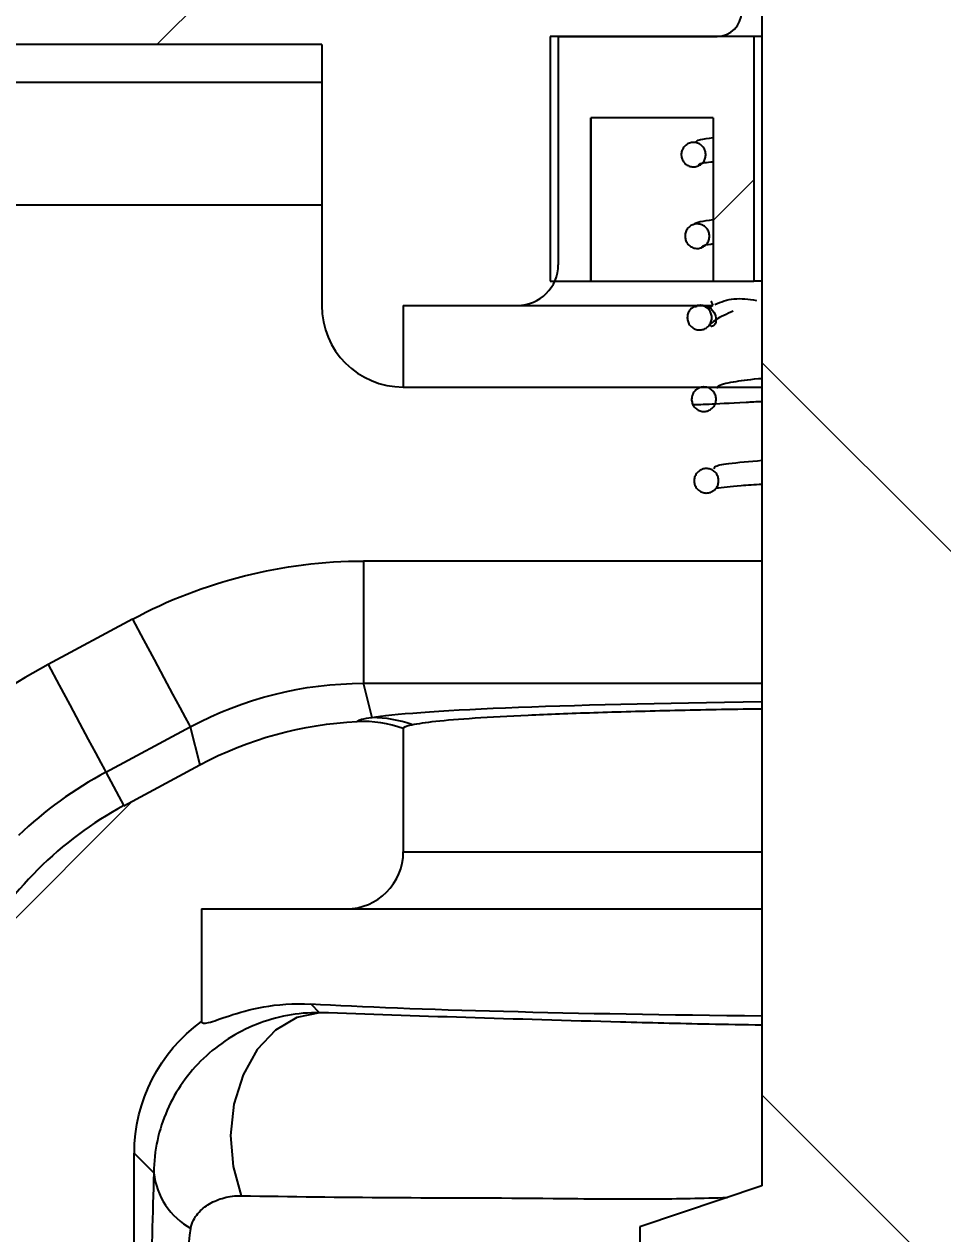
# Model space of a CAD drawing. Extents: x 0 to 1128, y 0 to 827.
# Drawn here: x 639.18 to 650.46, y 228.65 to 243.5 of the extents above; entities that cross this region are included whole.
import ezdxf

# ---------------------------------------------------------------- set-up
doc = ezdxf.new("R2010")
doc.units = 0
doc.header["$LTSCALE"] = 4
doc.header["$MEASUREMENT"] = 0
doc.header["$PDMODE"] = 3
doc.header["$PDSIZE"] = -10
doc.layers.get('0').update_dxf_attribs({"linetype": 'CONTINUOUS'})
doc.layers.get('DEFPOINTS').update_dxf_attribs({"linetype": 'CONTINUOUS'})
doc.styles.add('Daelim Dimension', font='')
doc.styles.get('Daelim Dimension').set_extended_font_data('나눔고딕')
doc.dimstyles.new('DEFAULT', dxfattribs={"dimscale": 2, "dimtxt": 2, "dimasz": 2, "dimexe": 0, "dimexo": 2, "dimgap": 1, "dimtad": 1, "dimdec": 1, "dimzin": 9, "dimdsep": 46, "dimtxsty": 'Daelim Dimension', "dimcen": 0.5, "dimclrd": 252, "dimclre": 252, "dimclrt": 3, "dimadec": 1, "dimazin": 0, "dimtfac": 1, "dimtdec": 1, "dimtix": 1, "dimtmove": 0, "dimatfit": 3, "dimfxl": 1, "dimtolj": 1, "dimtzin": 1, "dimlwd": 9, "dimlwe": 9, "dimarcsym": 0})
pattern_1 = [(45, (206.573, -181.995), (-4.494825, 4.494825), [])]

# ---------------------------------------------------------------- blocks, each defined once
blk = doc.blocks.new('*D29')
at = {"color": 5, "lineweight": 9, "ltscale": 0.5, "transparency": 16777216}
for p, q in [((587.943, 234.199), (587.943, 134.501)), ((796.346, 158.527), (796.346, 134.501)), ((792.346, 136.501), (591.943, 136.501))]:
    blk.add_line(p, q, dxfattribs=at)
at = {"color": 5, "ltscale": 0.5, "transparency": 16777216}
for points in [[(591.943, 137.167), (591.943, 135.834), (587.943, 136.501)], [(792.346, 137.167), (792.346, 135.834), (796.346, 136.501)]]:
    blk.add_solid(points, dxfattribs=at)
at = {"layer": 'DEFPOINTS', "color": 0, "ltscale": 0.5, "transparency": 16777216}
for p in [(587.943, 238.199), (796.346, 162.527), (587.943, 136.501)]:
    blk.add_point(p, dxfattribs=at)
at = {"color": 7, "ltscale": 0.5, "transparency": 16777216, "insert": (692.145, 143.944), "char_height": 10, "attachment_point": 5, "style": 'Daelim Dimension'}
blk.add_mtext('\\A1;208', dxfattribs=at)
blk = doc.blocks.new('*D31')
at = {"color": 5, "lineweight": 9, "ltscale": 0.5, "transparency": 16777216}
for p, q in [((628.986, 291.801), (628.986, 327.879)), ((796.346, 226.827), (796.346, 327.879)), ((792.346, 325.879), (632.986, 325.879))]:
    blk.add_line(p, q, dxfattribs=at)
at = {"color": 5, "ltscale": 0.5, "transparency": 16777216}
for points in [[(632.986, 326.546), (632.986, 325.213), (628.986, 325.879)], [(792.346, 326.546), (792.346, 325.213), (796.346, 325.879)]]:
    blk.add_solid(points, dxfattribs=at)
at = {"layer": 'DEFPOINTS', "color": 0, "ltscale": 0.5, "transparency": 16777216}
for p in [(628.986, 325.879), (628.986, 287.801), (796.346, 222.827)]:
    blk.add_point(p, dxfattribs=at)
at = {"color": 7, "ltscale": 0.5, "transparency": 16777216, "insert": (712.666, 333.323), "char_height": 10, "attachment_point": 5, "style": 'Daelim Dimension'}
blk.add_mtext('\\A1;167', dxfattribs=at)

msp = doc.modelspace()

# ---------------------------------------------------------------- hatches: boundary and pattern name
at = {"linetype": 'Continuous', "lineweight": 18}
h = msp.add_hatch(dxfattribs=at)
h.set_pattern_fill('ANSI31', scale=50.853136, angle=90, style=0)
h.set_pattern_definition([(135, (206.573, -181.995), (-4.494825, -4.494825), [])])
h.paths.add_polyline_path([(648.892, 252.077), (648.892, 252.2), (649.243, 252.403), (649.243, 252.576), (648.892, 252.778), (648.892, 252.901), (649.243, 253.103), (649.243, 253.276), (648.892, 253.479), (648.892, 253.602), (649.243, 253.804), (649.243, 253.977), (648.892, 254.179), (648.892, 254.303), (649.243, 254.505), (649.243, 254.678), (649.089, 254.766), (652.4, 254.766), (652.596, 254.653), (652.596, 254.53), (652.246, 254.327), (652.246, 254.154), (652.596, 253.952), (652.596, 253.829), (652.246, 253.627), (652.246, 253.454), (652.596, 253.251), (652.596, 253.128), (652.246, 252.926), (652.246, 252.753), (652.596, 252.551), (652.596, 252.427), (652.246, 252.225), (652.246, 252.052), (652.596, 251.85), (652.596, 251.727), (652.246, 251.524), (652.246, 251.352), (652.596, 251.149), (652.596, 251.026), (652.246, 250.824), (652.246, 250.651), (652.596, 250.449), (652.596, 250.325), (652.246, 250.123), (652.246, 249.95), (652.596, 249.748), (652.596, 249.261), (652.997, 249.261), (653.247, 246.758), (653.247, 229.24), (654.749, 228.739), (654.749, 226.437), (655.599, 226.437), (657.001, 225.436), (657.001, 224.735), (655.249, 224.735), (655.249, 221.131), (657.001, 221.131), (657.001, 215.726), (656.15, 215.726), (656.15, 213.223), (645.339, 213.223), (645.339, 215.726), (644.488, 215.726), (644.488, 221.131), (646.24, 221.131), (646.24, 224.735), (644.488, 224.735), (644.488, 225.436), (645.889, 226.437), (646.74, 226.437), (646.74, 228.739), (648.242, 229.24), (648.242, 246.758), (648.492, 249.261), (648.892, 249.261), (648.892, 249.397), (649.243, 249.6), (649.243, 249.773), (648.892, 249.975), (648.892, 250.098), (649.243, 250.3), (649.243, 250.473), (648.892, 250.676), (648.892, 250.799), (649.243, 251.001), (649.243, 251.174), (648.892, 251.376), (648.892, 251.5), (649.243, 251.702), (649.243, 251.875)], flags=0)
h = msp.add_hatch(dxfattribs=at)
h.set_pattern_fill('ANSI31', scale=50.853136, style=0)
h.set_pattern_definition(pattern_1)
edge = h.paths.add_edge_path(flags=0)
edge.add_line((645.739, 243.355), (645.739, 240.552))
edge.add_arc((645.239, 240.552), 0.501, 270, 360, ccw=False)
edge.add_line((645.239, 240.051), (643.837, 240.051))
edge.add_line((643.837, 240.051), (643.837, 239.05))
edge.add_line((643.837, 239.05), (643.836, 239.05))
edge.add_arc((643.836, 240.051), 1.001, 180, 270, ccw=False)
edge.add_line((642.835, 240.051), (642.835, 243.254))
edge.add_line((642.835, 243.254), (629.903, 243.254))
edge.add_ellipse((629.903, 247.461), major_axis=(0, -4.207), ratio=0.999391, start_angle=344.6411, end_angle=360, ccw=False)
edge.add_ellipse((627.676, 239.348), major_axis=(0, -4.207), ratio=0.999391, start_angle=164.6411, end_angle=180)
edge.add_line((627.676, 243.555), (595.701, 243.555))
edge.add_arc((595.701, 238.199), 5.356, 450, 589.5391)
edge.add_spline(control_points=[(592.226, 234.124), (592.354, 234.015), (592.503, 233.926), (592.66, 233.865), (592.817, 233.805), (592.987, 233.77), (593.156, 233.765), (593.324, 233.76), (593.495, 233.783), (593.655, 233.834), (593.815, 233.885), (593.968, 233.964), (594.102, 234.065), (594.236, 234.166), (594.354, 234.291), (594.447, 234.43), (594.54, 234.57), (594.611, 234.727), (594.653, 234.889), (594.684, 235.012), (594.7, 235.139), (594.7, 235.266)], knot_values=[0, 0, 0, 0, 0.000505, 0.000505, 0.000505, 0.00101, 0.00101, 0.00101, 0.001514, 0.001514, 0.001514, 0.002016, 0.002016, 0.002016, 0.002518, 0.002518, 0.002518, 0.003021, 0.003021, 0.003021, 0.003398, 0.003398, 0.003398, 0.003398], weights=[1, 1, 1, 1, 1, 1, 1, 1, 1, 1, 1, 1, 1, 1, 1, 1, 1, 1, 1, 1, 1, 1], degree=3, periodic=0)
edge.add_line((594.7, 235.266), (594.7, 235.948))
edge.add_ellipse((597.205, 235.945), major_axis=(-1.772, 1.772), ratio=0.998783, start_angle=-44.9651, end_angle=44.9651, ccw=False)
edge.add_line((597.202, 238.449), (600.206, 238.449))
edge.add_spline(control_points=[(600.206, 238.449), (600.318, 238.449), (600.432, 238.43), (600.537, 238.393), (600.596, 238.372), (600.653, 238.346), (600.707, 238.315)], knot_values=[0, 0, 0, 0, 0.000336, 0.000336, 0.000336, 0.000521, 0.000521, 0.000521, 0.000521], weights=[1, 1, 1, 1, 1, 1, 1], degree=3, periodic=0)
edge.add_line((600.707, 238.315), (600.707, 236.447))
edge.add_line((600.707, 236.447), (597.203, 236.447))
edge.add_line((597.203, 236.447), (597.203, 231.876))
edge.add_line((597.203, 231.876), (596.452, 231.442))
edge.add_line((596.452, 231.442), (596.452, 230.441))
edge.add_line((596.452, 230.441), (595.701, 230.441))
edge.add_arc((595.701, 238.199), 7.758, 90, 270, ccw=False)
edge.add_line((595.701, 245.957), (647.992, 245.957))
edge.add_line((647.992, 245.957), (647.992, 243.655))
edge.add_arc((647.691, 243.655), 0.3, 270, 360, ccw=False)
edge.add_line((647.691, 243.355), (645.739, 243.355))
h = msp.add_hatch(dxfattribs=at)
h.set_pattern_fill('ANSI31', scale=50.853136, style=0)
h.set_pattern_definition(pattern_1)
h.paths.add_polyline_path([(646.14, 240.351), (645.639, 240.351), (645.639, 243.355), (648.142, 243.355), (648.142, 240.351), (647.641, 240.351), (647.641, 242.354), (646.14, 242.354)], flags=0)
h = msp.add_hatch(dxfattribs=at)
h.set_pattern_fill('ANSI31', scale=50.853136, style=0)
h.set_pattern_definition(pattern_1)
edge = h.paths.add_edge_path(flags=0)
edge.add_line((643.136, 232.643), (641.36, 232.643))
edge.add_line((641.36, 232.643), (641.36, 231.261))
edge.add_ellipse((642.537, 229.639), major_axis=(1.417, -1.417), ratio=0.998783, start_angle=170.963, end_angle=224.9651)
edge.add_line((640.534, 229.641), (640.534, 227.637))
edge.add_ellipse((642.036, 227.639), major_axis=(1.063, 1.063), ratio=0.998783, start_angle=135.0349, end_angle=197.7059)
edge.add_spline(control_points=[(641.346, 226.303), (641.351, 226.301), (641.355, 226.299), (641.36, 226.297)], knot_values=[0, 0, 0, 0, 0.000015, 0.000015, 0.000015, 0.000015], weights=[1, 1, 1, 1], degree=3, periodic=0)
edge.add_line((641.36, 226.297), (641.36, 223.025))
edge.add_line((641.36, 223.025), (640.334, 222.433))
edge.add_line((640.334, 222.433), (640.334, 221.231))
edge.add_arc((640.033, 221.231), 0.3, 270, 360, ccw=False)
edge.add_line((640.033, 220.931), (639.232, 220.931))
edge.add_line((639.232, 220.931), (639.232, 219.43))
edge.add_line((639.232, 219.43), (637.429, 219.43))
edge.add_spline(control_points=[(637.429, 219.43), (637.262, 219.596), (637.096, 219.763), (636.929, 219.93)], knot_values=[0.061728, 0.061728, 0.061728, 0.061728, 0.062435, 0.062435, 0.062435, 0.062435], weights=[1, 1, 1, 1], degree=3, periodic=0)
edge.add_line((636.929, 219.93), (636.929, 222.875))
edge.add_spline(control_points=[(636.929, 222.875), (636.811, 224.226), (636.863, 225.621), (636.462, 226.917), (636.296, 227.452), (636.036, 227.965), (635.702, 228.416), (635.369, 228.866), (634.953, 229.265), (634.489, 229.579), (634.023, 229.895), (633.496, 230.134), (632.952, 230.277), (632.539, 230.385), (632.108, 230.441), (631.68, 230.441)], knot_values=[0.002456, 0.002456, 0.002456, 0.002456, 0.00652, 0.00652, 0.00652, 0.008191, 0.008191, 0.008191, 0.009861, 0.009861, 0.009861, 0.011539, 0.011539, 0.011539, 0.012814, 0.012814, 0.012814, 0.012814], weights=[1, 1, 1, 1, 1, 1, 1, 1, 1, 1, 1, 1, 1, 1, 1, 1], degree=3, periodic=0)
edge.add_line((631.68, 230.441), (620.978, 230.441))
edge.add_line((620.978, 230.441), (620.978, 231.442))
edge.add_line((620.978, 231.442), (620.227, 231.876))
edge.add_line((620.227, 231.876), (620.227, 236.447))
edge.add_line((620.227, 236.447), (616.723, 236.447))
edge.add_line((616.723, 236.447), (616.723, 238.315))
edge.add_spline(control_points=[(616.723, 238.315), (616.777, 238.346), (616.834, 238.372), (616.893, 238.393), (616.998, 238.43), (617.112, 238.449), (617.224, 238.449)], knot_values=[0.00105, 0.00105, 0.00105, 0.00105, 0.001237, 0.001237, 0.001237, 0.001575, 0.001575, 0.001575, 0.001575], weights=[1, 1, 1, 1, 1, 1, 1], degree=3, periodic=0)
edge.add_line((617.224, 238.449), (620.229, 238.449))
edge.add_ellipse((620.226, 235.945), major_axis=(1.772, 1.772), ratio=0.998783, start_angle=-44.9651, end_angle=44.9651, ccw=False)
edge.add_line((622.73, 235.948), (622.73, 234.645))
edge.add_ellipse((624.232, 234.646), major_axis=(1.063, 1.063), ratio=0.998783, start_angle=135.0349, end_angle=224.9651)
edge.add_line((624.23, 233.144), (631.686, 233.144))
edge.add_spline(control_points=[(631.686, 233.144), (632.94, 233.143), (634.162, 232.84), (635.646, 232.059), (636.002, 231.833), (636.336, 231.58)], knot_values=[0, 0, 0, 0, 0.5, 0.5, 0.668908, 0.668908, 0.668908, 0.668908], weights=[1, 1, 1, 1, 1, 1], degree=3, periodic=0)
edge.add_spline(control_points=[(636.336, 231.58), (636.47, 231.478), (636.623, 231.398), (636.783, 231.347), (636.944, 231.296), (637.115, 231.271), (637.283, 231.276), (637.45, 231.28), (637.62, 231.314), (637.777, 231.374), (637.934, 231.433), (638.082, 231.521), (638.21, 231.629), (638.339, 231.738), (638.45, 231.87), (638.535, 232.015), (638.545, 232.032), (638.555, 232.05), (638.565, 232.068)], knot_values=[0, 0, 0, 0, 0.000504, 0.000504, 0.000504, 0.001007, 0.001007, 0.001007, 0.001511, 0.001511, 0.001511, 0.002014, 0.002014, 0.002014, 0.002517, 0.002517, 0.002517, 0.002577, 0.002577, 0.002577, 0.002577], weights=[1, 1, 1, 1, 1, 1, 1, 1, 1, 1, 1, 1, 1, 1, 1, 1, 1, 1, 1], degree=3, periodic=0)
edge.add_arc((642.536, 229.941), 4.505, 478.2303, 511.8252, ccw=False)
edge.add_line((640.405, 233.909), (641.338, 234.41))
edge.add_ellipse((643.469, 230.438), major_axis=(-1.099, 4.372), ratio=0.999352, start_angle=-11.6145, end_angle=14.1064, ccw=False)
edge.add_spline(control_points=[(643.272, 234.942), (643.331, 234.944), (643.392, 234.943), (643.451, 234.939), (643.582, 234.929), (643.713, 234.901), (643.837, 234.857)], knot_values=[0, 0, 0, 0, 0.00018, 0.00018, 0.00018, 0.000578, 0.000578, 0.000578, 0.000578], weights=[1, 1, 1, 1, 1, 1, 1], degree=3, periodic=0)
edge.add_line((643.837, 234.857), (643.837, 233.344))
edge.add_arc((643.136, 233.344), 0.701, 270, 360, ccw=False)

# ---------------------------------------------------------------- linework, layer by layer
at = {"color": 7, "linetype": 'Continuous', "lineweight": 25}
for p, q in [((648.242, 246.758), (648.242, 229.24)), ((648.142, 243.355), (645.639, 243.355)), ((645.639, 243.355), (645.639, 240.351)), ((645.739, 243.355), (647.691, 243.355)), ((645.739, 243.355), (645.739, 240.552)), ((648.142, 243.355), (648.142, 240.351)), ((648.242, 243.355), (648.142, 243.355)), ((642.835, 243.254), (629.903, 243.254)), ((642.835, 243.254), (642.835, 240.051)), ((646.14, 240.351), (646.14, 242.354)), ((646.14, 242.354), (646.14, 240.351)), ((647.641, 242.354), (646.14, 242.354)), ((647.641, 242.354), (647.641, 240.351)), ((645.639, 240.351), (646.14, 240.351)), ((646.14, 240.351), (647.641, 240.351)), ((647.641, 240.351), (648.142, 240.351)), ((648.242, 240.351), (648.142, 240.351)), ((643.837, 240.051), (643.837, 239.05)), ((643.837, 240.051), (645.239, 240.051)), ((645.239, 240.051), (647.637, 240.051)), ((647.596, 240.017), (647.638, 240.051)), ((643.837, 239.05), (643.836, 239.05)), ((643.837, 239.05), (648.242, 239.05)), ((643.35, 236.913), (643.35, 235.413)), ((640.511, 236.199), (639.474, 235.643)), ((643.456, 234.99), (643.35, 235.413)), ((640.184, 234.321), (641.221, 234.877)), ((641.221, 234.877), (641.338, 234.41)), ((643.837, 234.857), (643.837, 233.344)), ((640.405, 233.909), (641.338, 234.41)), ((640.184, 234.321), (640.405, 233.909)), ((641.36, 232.643), (641.36, 231.261)), ((641.36, 232.643), (643.136, 232.643)), ((643.136, 232.643), (648.242, 232.643)), ((642.809, 231.368), (642.704, 231.473)), ((640.534, 227.637), (640.534, 229.641)), ((640.534, 229.641), (640.773, 229.402)), ((648.242, 229.24), (646.74, 228.739)), ((646.74, 228.739), (646.74, 226.437))]:
    msp.add_line(p, q, dxfattribs=at)
at = {"color": 8, "linetype": 'Continuous', "lineweight": 25}
for p, q in [((642.835, 242.788), (629.903, 242.788)), ((629.903, 241.287), (642.835, 241.287)), ((648.242, 236.913), (643.35, 236.913)), ((643.35, 235.413), (648.242, 235.413)), ((643.837, 233.344), (648.242, 233.344))]:
    msp.add_line(p, q, dxfattribs=at)
at = {"color": 7, "linetype": 'Continuous', "lineweight": 25, "flags": 128}
for points in [[(640.511, 236.199), (640.646, 235.947), (640.777, 235.704), (640.898, 235.479), (641.004, 235.28), (641.093, 235.115), (641.16, 234.991), (641.203, 234.91), (641.221, 234.877)], [(639.474, 235.643), (639.61, 235.39), (639.74, 235.147), (639.861, 234.922), (639.968, 234.724), (640.056, 234.559), (640.123, 234.434), (640.166, 234.354), (640.184, 234.321)], [(642.809, 231.368), (642.53, 231.309), (642.268, 231.154), (642.043, 230.914), (641.869, 230.604), (641.757, 230.245), (641.715, 229.861), (641.746, 229.478), (641.847, 229.12)]]:
    msp.add_lwpolyline(points, dxfattribs=at)
at = {"color": 7, "linetype": 'Continuous', "lineweight": 25}
for centre, radius, start, end in [((647.691, 243.655), 0.3, 270, 0), ((645.239, 240.552), 0.501, 270, 0), ((643.836, 240.051), 1.001, 180, 270), ((642.536, 229.941), 6.472, 118.2303, 133.5431), ((643.446, 233.529), 1.462, 70.2594, 89.6181), ((642.536, 229.941), 4.971, 118.2303, 133.5431), ((642.536, 229.941), 4.505, 118.2303, 151.8252), ((643.136, 233.344), 0.701, 270, 0), ((641.664, 229.5), 0.896, 186.2558, 240.909)]:
    msp.add_arc(centre, radius, start, end, dxfattribs=at)
at = {"color": 7, "linetype": 'Continuous', "lineweight": 25, "extrusion": (0, 0, -1)}
for centre, major_axis, ratio, start_param, end_param in [((643.352, 230.903), (-1.466, 5.829), 0.999352, 6.036983, 6.529388), ((643.352, 230.903), (-1.1, 4.373), 0.998921, 6.036983, 6.529388), ((650.744, 231.642), (-9.385, 0), 0.034921, 4.982322, 5.741397)]:
    msp.add_ellipse(centre, major_axis=major_axis, ratio=ratio, start_param=start_param, end_param=end_param, dxfattribs=at)
at = {"color": 8, "linetype": 'Continuous', "lineweight": 25, "extrusion": (0, 0, -1)}
msp.add_ellipse((650.744, 234.944), major_axis=(-7.408, 0), ratio=0.034921, start_param=0.17993, end_param=1.226178, dxfattribs=at)
at = {"color": 7, "linetype": 'Continuous', "lineweight": 25, "extrusion": (-6.10901e-16, 2.42938e-15, -1)}
msp.add_ellipse((643.469, 230.438), major_axis=(-1.099, 4.372), ratio=0.999352, start_param=6.036983, end_param=6.485896, dxfattribs=at)
at = {"color": 7, "linetype": 'Continuous', "lineweight": 25, "extrusion": (-3.98318e-15, 3.98318e-15, -1)}
msp.add_ellipse((642.537, 229.639), major_axis=(1.417, -1.417), ratio=0.998783, start_param=2.356803, end_param=3.299318, dxfattribs=at)
at = {"color": 7, "linetype": 'Continuous', "lineweight": 25}
for points, knots in [([(647.433, 242.056), (647.437, 242.066), (647.444, 242.085), (647.581, 242.104), (647.641, 242.112)], [0, 0, 0, 0, 0.565637, 1, 1, 1, 1]), ([(647.447, 241.76), (647.431, 241.755), (647.414, 241.752), (647.397, 241.753), (647.38, 241.753), (647.363, 241.757), (647.348, 241.763), (647.332, 241.769), (647.317, 241.777), (647.304, 241.788), (647.291, 241.799), (647.28, 241.812), (647.272, 241.827), (647.263, 241.841), (647.257, 241.857), (647.254, 241.874), (647.25, 241.89), (647.25, 241.908), (647.252, 241.924), (647.255, 241.941), (647.26, 241.957), (647.268, 241.972), (647.275, 241.987), (647.286, 242.001), (647.298, 242.013), (647.31, 242.024), (647.325, 242.034), (647.34, 242.041), (647.355, 242.047), (647.372, 242.052), (647.389, 242.053), (647.406, 242.054), (647.423, 242.053), (647.439, 242.048), (647.455, 242.044), (647.471, 242.037), (647.485, 242.028), (647.499, 242.018), (647.511, 242.006), (647.521, 241.993), (647.531, 241.979), (647.539, 241.964), (647.544, 241.948), (647.549, 241.932), (647.552, 241.914), (647.551, 241.898), (647.55, 241.881), (647.547, 241.864), (647.541, 241.848), (647.535, 241.832), (647.526, 241.818), (647.515, 241.805), (647.504, 241.792), (647.49, 241.781), (647.476, 241.773), (647.467, 241.767), (647.457, 241.763), (647.447, 241.76)], [0, 0, 0, 0, 0.00005034, 0.00005034, 0.00005034, 0.0001006791, 0.0001006791, 0.0001006791, 0.0001510347, 0.0001510347, 0.0001510347, 0.0002014306, 0.0002014306, 0.0002014306, 0.0002518668, 0.0002518668, 0.0002518668, 0.0003023268, 0.0003023268, 0.0003023268, 0.0003527861, 0.0003527861, 0.0003527861, 0.0004032217, 0.0004032217, 0.0004032217, 0.0004536201, 0.0004536201, 0.0004536201, 0.000503982, 0.000503982, 0.000503982, 0.0005543222, 0.0005543222, 0.0005543222, 0.0006046656, 0.0006046656, 0.0006046656, 0.000655038, 0.000655038, 0.000655038, 0.0007054546, 0.0007054546, 0.0007054546, 0.0007559111, 0.0007559111, 0.0007559111, 0.0008063831, 0.0008063831, 0.0008063831, 0.0008568369, 0.0008568369, 0.0008568369, 0.0009072471, 0.0009072471, 0.0009072471, 0.0009384955, 0.0009384955, 0.0009384955, 0.0009384955]), ([(647.641, 241.812), (647.604, 241.809), (647.478, 241.796), (647.466, 241.784), (647.458, 241.775)], [0, 0, 0, 0, 0.298018, 1, 1, 1, 1]), ([(647.531, 240.778), (647.518, 240.769), (647.502, 240.761), (647.486, 240.757), (647.47, 240.753), (647.452, 240.751), (647.436, 240.752), (647.419, 240.754), (647.402, 240.758), (647.387, 240.765), (647.371, 240.771), (647.357, 240.781), (647.345, 240.792), (647.332, 240.804), (647.322, 240.817), (647.314, 240.832), (647.306, 240.847), (647.301, 240.864), (647.298, 240.88), (647.296, 240.897), (647.296, 240.914), (647.3, 240.931), (647.303, 240.947), (647.309, 240.964), (647.317, 240.978), (647.326, 240.993), (647.337, 241.006), (647.35, 241.017), (647.362, 241.028), (647.377, 241.037), (647.393, 241.043), (647.409, 241.049), (647.426, 241.052), (647.442, 241.053), (647.459, 241.053), (647.476, 241.051), (647.492, 241.046), (647.508, 241.041), (647.524, 241.033), (647.537, 241.023), (647.55, 241.012), (647.562, 241), (647.572, 240.986), (647.581, 240.972), (647.588, 240.956), (647.592, 240.94), (647.596, 240.924), (647.598, 240.906), (647.596, 240.89), (647.595, 240.873), (647.591, 240.856), (647.584, 240.841), (647.577, 240.825), (647.567, 240.811), (647.556, 240.799), (647.548, 240.791), (647.54, 240.784), (647.531, 240.778)], [0, 0, 0, 0, 0.0000502953, 0.0000502953, 0.0000502953, 0.0001005921, 0.0001005921, 0.0001005921, 0.0001508713, 0.0001508713, 0.0001508713, 0.0002011723, 0.0002011723, 0.0002011723, 0.0002515311, 0.0002515311, 0.0002515311, 0.0003019583, 0.0003019583, 0.0003019583, 0.0003524362, 0.0003524362, 0.0003524362, 0.0004029272, 0.0004029272, 0.0004029272, 0.0004533884, 0.0004533884, 0.0004533884, 0.0005037889, 0.0005037889, 0.0005037889, 0.000554122, 0.000554122, 0.000554122, 0.0006044094, 0.0006044094, 0.0006044094, 0.0006546938, 0.0006546938, 0.0006546938, 0.0007050216, 0.0007050216, 0.0007050216, 0.000755422, 0.000755422, 0.000755422, 0.0008058914, 0.0008058914, 0.0008058914, 0.0008563934, 0.0008563934, 0.0008563934, 0.0009068752, 0.0009068752, 0.0009068752, 0.0009382468, 0.0009382468, 0.0009382468, 0.0009382468]), ([(647.397, 241.041), (647.41, 241.054), (647.432, 241.077), (647.583, 241.098), (647.641, 241.106)], [0, 0, 0, 0, 0.609457, 1, 1, 1, 1]), ([(647.641, 240.804), (647.632, 240.803), (647.501, 240.788), (647.502, 240.774), (647.503, 240.76)], [0, 0, 0, 0, 0.070921, 1, 1, 1, 1]), ([(647.593, 239.807), (647.582, 239.794), (647.569, 239.783), (647.555, 239.774), (647.541, 239.765), (647.525, 239.758), (647.508, 239.755), (647.492, 239.751), (647.475, 239.75), (647.458, 239.752), (647.441, 239.754), (647.424, 239.759), (647.409, 239.766), (647.394, 239.774), (647.38, 239.784), (647.368, 239.796), (647.356, 239.808), (647.346, 239.822), (647.339, 239.837), (647.332, 239.853), (647.327, 239.869), (647.326, 239.886), (647.324, 239.903), (647.325, 239.92), (647.329, 239.936), (647.333, 239.953), (647.34, 239.969), (647.349, 239.983), (647.358, 239.997), (647.37, 240.01), (647.383, 240.02), (647.396, 240.03), (647.411, 240.038), (647.427, 240.044), (647.443, 240.049), (647.46, 240.052), (647.477, 240.052), (647.494, 240.051), (647.511, 240.048), (647.527, 240.043), (647.543, 240.037), (647.558, 240.028), (647.571, 240.017), (647.584, 240.007), (647.596, 239.994), (647.604, 239.979), (647.613, 239.965), (647.619, 239.949), (647.623, 239.932), (647.626, 239.916), (647.627, 239.898), (647.625, 239.882), (647.623, 239.865), (647.618, 239.849), (647.61, 239.834), (647.605, 239.824), (647.6, 239.815), (647.593, 239.807)], [0, 0, 0, 0, 0.0000504828, 0.0000504828, 0.0000504828, 0.0001009603, 0.0001009603, 0.0001009603, 0.000151515, 0.000151515, 0.000151515, 0.0002021448, 0.0002021448, 0.0002021448, 0.0002527832, 0.0002527832, 0.0002527832, 0.0003033574, 0.0003033574, 0.0003033574, 0.0003538227, 0.0003538227, 0.0003538227, 0.0004041844, 0.0004041844, 0.0004041844, 0.0004544955, 0.0004544955, 0.0004544955, 0.0005048313, 0.0005048313, 0.0005048313, 0.0005552546, 0.0005552546, 0.0005552546, 0.000605788, 0.000605788, 0.000605788, 0.0006564047, 0.0006564047, 0.0006564047, 0.0007070428, 0.0007070428, 0.0007070428, 0.000757633, 0.000757633, 0.000757633, 0.0008081287, 0.0008081287, 0.0008081287, 0.0008585239, 0.0008585239, 0.0008585239, 0.0009088537, 0.0009088537, 0.0009088537, 0.000939922, 0.000939922, 0.000939922, 0.000939922]), ([(647.416, 240.03), (647.432, 240.04), (647.477, 240.07), (647.577, 240.045), (647.66, 239.976), (647.685, 239.87), (647.666, 239.807), (647.616, 239.784), (647.608, 239.808), (647.606, 239.813)], [0, 0, 0, 0, 0.093894, 0.26692, 0.436424, 0.608119, 0.777516, 0.954317, 1, 1, 1, 1]), ([(647.629, 240.09), (647.626, 240.094), (647.611, 240.112), (647.626, 240.077), (647.639, 240.049)], [0, 0, 0, 0, 0.205419, 1, 1, 1, 1]), ([(647.662, 240.065), (647.738, 240.095), (647.892, 240.154), (648.079, 240.127), (648.173, 240.114)], [0, 0, 0, 0, 0.497492, 1, 1, 1, 1]), ([(647.89, 239.982), (647.809, 239.946), (647.657, 239.877), (647.611, 239.823), (647.589, 239.797)], [0, 0, 0, 0, 0.532386, 1, 1, 1, 1]), ([(647.689, 239.031), (647.69, 239.04), (647.697, 239.078), (647.878, 239.113), (648.073, 239.143), (648.228, 239.155), (648.242, 239.156)], [0, 0, 0, 0, 0.1261735, 0.5611087, 0.9601017, 1, 1, 1, 1]), ([(647.668, 238.845), (647.662, 238.83), (647.653, 238.815), (647.642, 238.802), (647.631, 238.789), (647.618, 238.778), (647.604, 238.77), (647.589, 238.761), (647.573, 238.755), (647.556, 238.752), (647.54, 238.749), (647.522, 238.749), (647.506, 238.751), (647.489, 238.754), (647.473, 238.759), (647.458, 238.767), (647.443, 238.775), (647.429, 238.786), (647.418, 238.798), (647.407, 238.81), (647.397, 238.825), (647.39, 238.84), (647.384, 238.856), (647.38, 238.873), (647.378, 238.889), (647.377, 238.906), (647.379, 238.923), (647.383, 238.94), (647.388, 238.956), (647.395, 238.972), (647.405, 238.985), (647.414, 238.999), (647.426, 239.012), (647.44, 239.022), (647.454, 239.031), (647.469, 239.039), (647.485, 239.044), (647.501, 239.049), (647.518, 239.051), (647.535, 239.05), (647.552, 239.049), (647.569, 239.046), (647.585, 239.039), (647.6, 239.033), (647.615, 239.024), (647.627, 239.013), (647.64, 239.002), (647.651, 238.989), (647.659, 238.974), (647.667, 238.959), (647.673, 238.943), (647.676, 238.926), (647.679, 238.91), (647.679, 238.893), (647.677, 238.876), (647.675, 238.866), (647.672, 238.855), (647.668, 238.845)], [0, 0, 0, 0, 0.0000504362, 0.0000504362, 0.0000504362, 0.000100874, 0.000100874, 0.000100874, 0.0001512898, 0.0001512898, 0.0001512898, 0.0002016773, 0.0002016773, 0.0002016773, 0.0002520505, 0.0002520505, 0.0002520505, 0.0003024268, 0.0003024268, 0.0003024268, 0.0003528199, 0.0003528199, 0.0003528199, 0.0004032361, 0.0004032361, 0.0004032361, 0.0004536737, 0.0004536737, 0.0004536737, 0.0005041239, 0.0005041239, 0.0005041239, 0.0005545733, 0.0005545733, 0.0005545733, 0.0006050068, 0.0006050068, 0.0006050068, 0.0006554139, 0.0006554139, 0.0006554139, 0.0007057944, 0.0007057944, 0.0007057944, 0.0007561612, 0.0007561612, 0.0007561612, 0.0008065361, 0.0008065361, 0.0008065361, 0.000856939, 0.000856939, 0.000856939, 0.0009073762, 0.0009073762, 0.0009073762, 0.0009387147, 0.0009387147, 0.0009387147, 0.0009387147]), ([(648.242, 238.87), (648.175, 238.867), (647.883, 238.851), (647.518, 238.833), (647.437, 238.83), (647.395, 238.829)], [0, 0, 0, 0, 0.121339, 0.531709, 1, 1, 1, 1]), ([(647.655, 238.046), (647.656, 238.055), (647.658, 238.082), (647.816, 238.114), (648.091, 238.137), (648.242, 238.15)], [0, 0, 0, 0, 0.18871, 0.55688, 1, 1, 1, 1]), ([(647.709, 237.89), (647.708, 237.873), (647.705, 237.856), (647.698, 237.841), (647.692, 237.825), (647.682, 237.811), (647.671, 237.798), (647.66, 237.786), (647.646, 237.775), (647.631, 237.767), (647.617, 237.759), (647.6, 237.753), (647.583, 237.75), (647.567, 237.748), (647.549, 237.748), (647.533, 237.751), (647.516, 237.753), (647.5, 237.759), (647.485, 237.768), (647.47, 237.776), (647.457, 237.787), (647.445, 237.8), (647.434, 237.812), (647.425, 237.827), (647.419, 237.843), (647.413, 237.858), (647.409, 237.875), (647.408, 237.892), (647.407, 237.909), (647.41, 237.926), (647.414, 237.942), (647.419, 237.958), (647.427, 237.973), (647.437, 237.987), (647.447, 238), (647.459, 238.013), (647.473, 238.022), (647.487, 238.032), (647.502, 238.039), (647.519, 238.044), (647.535, 238.048), (647.552, 238.05), (647.569, 238.049), (647.586, 238.047), (647.603, 238.043), (647.619, 238.037), (647.634, 238.03), (647.649, 238.021), (647.661, 238.009), (647.674, 237.998), (647.684, 237.984), (647.692, 237.969), (647.7, 237.954), (647.706, 237.938), (647.708, 237.921), (647.71, 237.911), (647.71, 237.9), (647.709, 237.89)], [0, 0, 0, 0, 0.0000503424, 0.0000503424, 0.0000503424, 0.0001006789, 0.0001006789, 0.0001006789, 0.0001511076, 0.0001511076, 0.0001511076, 0.0002016994, 0.0002016994, 0.0002016994, 0.0002524246, 0.0002524246, 0.0002524246, 0.000303194, 0.000303194, 0.000303194, 0.0003538953, 0.0003538953, 0.0003538953, 0.0004044438, 0.0004044438, 0.0004044438, 0.0004548232, 0.0004548232, 0.0004548232, 0.0005050939, 0.0005050939, 0.0005050939, 0.0005553658, 0.0005553658, 0.0005553658, 0.0006057476, 0.0006057476, 0.0006057476, 0.000656298, 0.000656298, 0.000656298, 0.0007070004, 0.0007070004, 0.0007070004, 0.0007577705, 0.0007577705, 0.0007577705, 0.0008084954, 0.0008084954, 0.0008084954, 0.000859085, 0.000859085, 0.000859085, 0.0009095103, 0.0009095103, 0.0009095103, 0.0009406235, 0.0009406235, 0.0009406235, 0.0009406235]), ([(648.242, 237.855), (648.151, 237.849), (647.901, 237.831), (647.764, 237.816), (647.676, 237.806)], [0, 0, 0, 0, 0.361325, 1, 1, 1, 1]), ([(643.94, 234.904), (644.026, 234.919), (644.198, 234.947), (644.691, 234.987), (645.346, 235.023), (646.153, 235.054), (647.099, 235.08), (647.808, 235.095), (648.211, 235.1), (648.242, 235.1)], [0, 0, 0, 0, 0.1644208, 0.3288412, 0.4932658, 0.6576894, 0.8220045, 0.9863202, 1, 1, 1, 1]), ([(641.36, 231.261), (641.36, 231.235), (641.389, 231.232), (641.503, 231.261), (641.588, 231.293), (641.815, 231.367), (641.956, 231.409), (642.29, 231.468), (642.483, 231.486), (642.704, 231.473)], [0, 0, 0, 0, 0.25, 0.25, 0.5, 0.5, 0.75, 0.75, 1, 1, 1, 1]), ([(642.809, 231.368), (642.54, 231.37), (642.28, 231.321), (641.913, 231.175), (641.796, 231.115), (641.578, 230.975), (641.477, 230.896), (641.196, 230.627), (641.042, 230.409), (640.886, 230.052), (640.845, 229.929), (640.789, 229.672), (640.774, 229.538), (640.773, 229.402)], [0, 0, 0, 0, 0.25, 0.25, 0.375, 0.375, 0.5, 0.5, 0.75, 0.75, 0.875, 0.875, 1, 1, 1, 1]), ([(641.228, 228.717), (641.234, 228.756), (641.246, 228.79), (641.276, 228.851), (641.294, 228.878), (641.355, 228.951), (641.404, 228.99), (641.512, 229.053), (641.572, 229.078), (641.702, 229.112), (641.771, 229.122), (641.847, 229.12)], [0, 0, 0, 0, 0.125, 0.125, 0.25, 0.25, 0.5, 0.5, 0.75, 0.75, 1, 1, 1, 1])]:
    msp.add_open_spline(points, degree=3, knots=knots, dxfattribs=at)
for points in [[(643.456, 234.99), (643.341, 234.976), (643.278, 234.957), (643.272, 234.942)], [(643.837, 234.857), (643.657, 234.921), (643.465, 234.95), (643.272, 234.942)], [(643.837, 234.857), (643.837, 234.872), (643.871, 234.89), (643.94, 234.904)], [(640.773, 229.402), (640.758, 228.906), (640.744, 228.385), (640.732, 227.836)], [(641.07, 227.349), (641.116, 227.834), (641.169, 228.288), (641.228, 228.717)]]:
    msp.add_open_spline(points, degree=3, dxfattribs=at)
at = {"color": 8, "linetype": 'Continuous', "lineweight": 25}
for points, knots in [([(648.242, 231.214), (648.022, 231.218), (647.403, 231.228), (646.193, 231.26), (644.577, 231.307), (643.4, 231.347), (642.809, 231.368)], [0, 0, 0, 0, 0.1035714, 0.292092, 0.6450759, 1, 1, 1, 1]), ([(641.847, 229.12), (642.452, 229.111), (643.66, 229.094), (645.384, 229.095), (646.751, 229.074), (647.512, 229.091), (647.817, 229.098)], [0, 0, 0, 0, 0.336271, 0.672568, 0.8684, 1, 1, 1, 1])]:
    msp.add_open_spline(points, degree=3, knots=knots, dxfattribs=at)

# ---------------------------------------------------------------- dimensions: what is measured, and where the dimension line sits
at = {"color": 5, "ltscale": 0.5}
dim = msp.add_linear_dim(base=(628.986, 325.879), p1=(796.346, 222.827), p2=(628.986, 287.801), dimstyle='DEFAULT', override={"dimtxt": 5, "dimexe": 1, "dimdec": 0, "dimclrd": 5, "dimclre": 5, "dimclrt": 7}, dxfattribs=at)
dim.commit()
dim.dimension.update_dxf_attribs({"geometry": '*D31', "text_midpoint": (712.666, 333.323)})
dim = msp.add_linear_dim(base=(587.943, 136.501), p1=(796.346, 162.527), p2=(587.943, 238.199), dimstyle='DEFAULT', override={"dimtxt": 5, "dimexe": 1, "dimdec": 0, "dimclrd": 5, "dimclre": 5, "dimclrt": 7}, dxfattribs=at)
dim.commit()
dim.dimension.update_dxf_attribs({"geometry": '*D29', "text_midpoint": (692.145, 136.501), "dimtype": 160})

doc.saveas('drawing.dxf')
